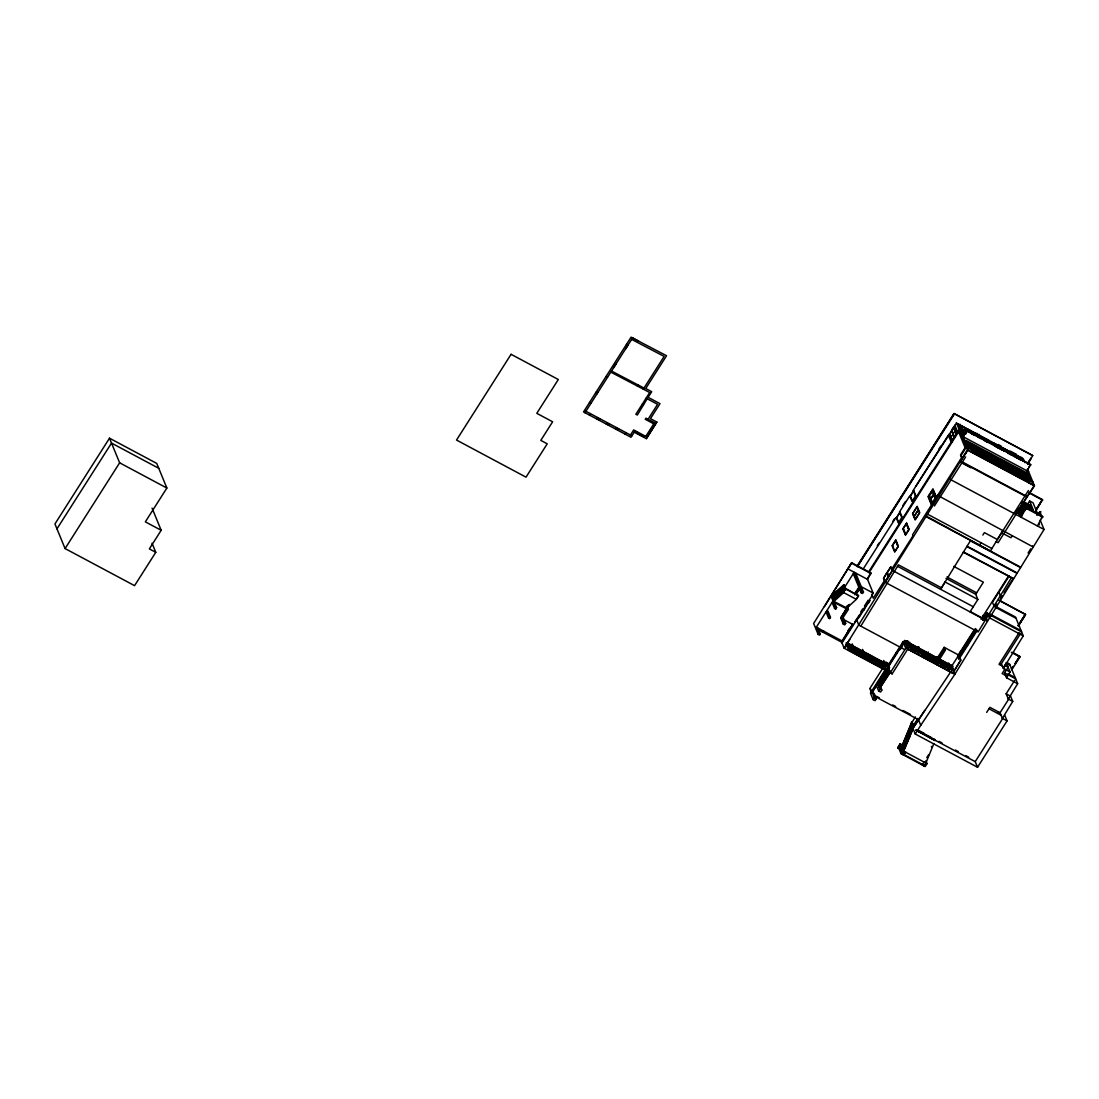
<?xml version="1.0" encoding="UTF-8"?>
<svg xmlns="http://www.w3.org/2000/svg" width="1099" height="1099" viewBox="0 0 1099 1099"><rect width="100%" height="100%" fill="white"/><g stroke="black" fill="none" stroke-linecap="round" stroke-linejoin="round"><path stroke-width="1.5" d="M1017.853 509.771L1024.35 503.081L1018.938 508.37M1018.347 510.032L1024.845 503.342L1019.432 508.631M1036.879 515.101L1040.671 511.804L1038.445 514.318M843.51 585.369L845.406 590.259L843.881 584.75L844.279 585.382L842.974 585.877L844.609 588.336M832.877 600.109L844.691 589.16L845.708 589.778M1023.801 501.9L1031.082 505.787L1029.873 505.554L1031.549 509.826L1029.928 505.856M911.442 722.785L901.853 746.427L911.607 723.169L912.349 723.568L902.815 747.018M902.856 745.603L902.801 746.949M902.059 746.097L902.609 746.853L911.359 724.502L912.788 728.129M903.364 749.752L913.132 726.439M903.488 749.916L912.939 726.425M904.917 748.419L912.994 728.266M913.09 728.816L902.004 754.175L899.902 749.051L900.905 749.573M933.875 743.556L925.894 763.008L924.19 766.017L922.872 764.684M872.029 595.15L873.169 593.075L867.551 579.393L848.291 569.117M610.81 372.121L643.313 389.156L664.139 356.419L631.637 339.399L632.557 337.942L666.543 355.746L645.717 388.497L651.707 391.697L648.122 397.33L659.991 403.663L650.457 418.65L656.831 422.043L646.349 438.652L634.233 432.182M848.552 604.89L840.762 618.009L843.249 624.081L844.733 624.878L845.667 623.421L843.249 617.556L841.765 616.759L840.762 618.009L848.703 605.535M854.624 594.696L859.816 585.946L873.169 593.075M935.524 658.892L935.991 660.018L944.178 647.338L958.823 655.155L960.828 660.046L954.014 671.159L908.997 647.132L892.168 673.852L890.259 672.835L887.497 666.282L903.172 641.624L903.68 642.874L952.654 669.016L912.912 728.362L915.22 734.008L977.547 767.267L1007.069 720.875L1002.37 718.375L1012.742 701.409L1008.291 699.033L1017.674 683.702L1006.547 677.767L1010.077 671.984L1003.346 668.398L1023.251 635.868L1015.503 617.034L994.911 606.044M860.805 626.142L898.46 564.845L941.513 587.841M970.596 540.447L940.593 589.298L945.14 581.893M904.807 649.674L858.827 625.084L856.478 619.355M908.997 647.132L907.788 649.097L954.839 674.319L1044.05 529.498L1040.176 520.074M981.022 542.727L979.497 545.186M1002.81 530.776L990.378 551.011L925.88 515.926M970.046 611.896L977.849 599.477L975.706 594.271L946.033 578.431M1011.3 577.895L978.11 631.925L885.121 582.291M1018.306 625.716L1025.381 614.341L998.826 599.985M646.349 438.652L656.831 422.043M888.033 667.423L890.259 672.835L905.878 648.08C899.38 636.925 908.186 647.682 904.807 641.843L949.824 665.87M987.85 613.709L983.619 620.344M613.572 367.78L616.333 363.426M625.565 348.933L627.941 345.196L626.457 344.413M847.123 569.955L851.684 562.757L870.944 573.032L867.551 579.393M867.276 578.788L870.944 573.032M951.088 665.252L950.168 666.708L951.088 665.252L904.587 640.442L888.912 665.074L846.903 642.654M987.314 614.547L986.847 615.275L986.339 614.025M155.783 552.33L149.354 548.896L161.182 530.295L145.356 521.846L166.869 488.038L156.745 463.421L109.502 438.199L54.95 523.948L65.075 548.566L134.573 585.657L155.783 552.33L152.033 543.222M56.969 528.839L111.521 443.089L158.751 468.298M65.075 548.566L119.64 462.816L109.515 438.213M584.998 412.716L632.557 337.942L631.623 339.399L632.172 338.547M589.449 415.092L590.369 413.636M596.867 419.049L597.787 417.593M598.845 420.106L599.766 418.65M606.263 424.063L607.184 422.62M608.242 425.121L609.162 423.664M637.351 386.024L638.066 384.897M615.66 429.077L616.58 427.635M617.638 430.135L618.558 428.692M647.187 398.786L637.351 415.037L635.868 414.254L649.674 392.549L643.313 389.156M625.056 434.091L625.977 432.649M630.428 435.025L633.67 429.943L645.786 436.399L654.482 422.73L645.951 418.183L645.264 419.269L653.795 423.829M635.153 430.726L630.991 437.265L583.514 411.919L631.073 337.159L638.601 341.171M637.132 431.783L636.458 432.855L644.371 437.072L645.044 436.015M648.053 419.31L657.587 404.322L646.075 398.181M824.429 606.621L851.684 562.757L813.631 623.476L818.123 634.37L819.607 635.167L820.294 634.082L817.793 627.996L817.106 629.081M833.399 599.724L832.094 595.946M832.561 595.617L834.265 599.298L832.712 595.383M836.504 596.908L834.855 599.257L833.33 594.82L835.048 598.488M833.798 594.49L835.501 598.172L833.962 594.243M835.886 597.471L834.581 593.68L836.037 597.224M840.062 593.46L836.696 597.568L835.199 593.117L836.902 596.798M835.817 592.553L836.985 596.001M836.312 592.21L838.015 595.878L836.71 592.1M836.902 591.66L838.606 595.342L837.301 591.55M838.977 594.641L837.672 590.85M838.139 590.534L839.842 594.202L838.29 590.287M842.068 591.812L840.364 594.202L838.908 589.723M839.375 589.394L841.078 593.075L839.526 589.16M839.993 588.83L841.697 592.512L840.392 588.721M843.936 590.108L842.631 586.33L844.087 589.875L842.205 592.512L840.611 588.267L842.48 591.702M815.623 628.298L826.05 611.896L827.162 612.486M826.05 611.896L828.55 617.968L829.663 618.558L830.487 617.267L829.374 616.676L826.874 610.604L834.553 598.529M842.699 591.248L841.394 587.457M841.861 587.141L843.565 590.809L842.26 587.031M857.096 566.012L954.042 413.54L1032.703 455.563L1027.689 464.465M857.33 566.576L954.042 413.54L1032.703 455.563M857.344 566.631L954.317 414.199M841.381 592.402L854.184 572.263L862.001 591.262L863.484 592.059L862.564 593.515L861.08 592.718L853.264 573.719M845.584 588.405L843.634 592.567L833.413 601.895L846.148 608.681L856.355 599.353L858.58 595.864L845.584 588.405L844.046 590.822L843.744 590.094M818.123 634.37L818.796 633.258L816.31 627.199L842.397 641.129M828.55 617.968L829.374 616.676M848.208 608.695L834.127 601.538L836.627 607.61L835.707 609.052L834.594 608.461L835.515 607.019L831.036 596.125L832.149 596.716M822.079 631.746L822.766 630.661M877.29 545.805L879.104 542.947M892.759 521.503L894.572 518.646M902.76 505.774L905.494 501.487M938.958 448.887L940.73 446.098M863.168 569.048L895.822 517.725M899.449 512.038L909.423 496.363M913.049 490.662L948.341 435.19L951.198 442.128M951.459 430.286L953.973 426.357M823.247 632.365L823.934 631.279M896.633 517.684L899.847 512.615L901.688 517.368M910.302 496.185L913.53 491.116L915.357 495.869M949.838 434.215L954.001 427.703L956.336 433.707M951.143 437.072L955.141 430.794M956.432 433.638L952.284 440.163L949.948 434.146M847.37 605.522L845.832 607.926L848.469 609.341L842.246 618.806M854.912 593.666L859.816 585.946M868.622 571.906L959.193 429.572M869.021 572.648L959.537 430.41M855.874 594.257L860.077 587.635M849.678 604.326L841.765 616.759L844.183 622.638L845.667 623.421M855.956 594.463L860.201 587.745M858.305 595.205L857.041 598.282M861.08 592.718L862.001 591.262M892.415 545.585L895.644 540.516L898.089 546.45L894.861 551.519L892.512 545.516M963.081 436.207L966.763 430.41L1030.574 464.465L1027.153 470.894M963.342 436.825L966.763 430.41L962.559 434.957M914.107 516.503L918.187 509.826M918.201 510.156L914.203 516.434L915.357 519.223M847.81 631.018L849.472 628.408M842.205 640.69L852.769 624.081M860.805 611.786L862.633 608.915M864.46 606.03L868.128 600.288M873.087 592.869L871.878 594.765L873.279 598.213L884.448 580.67M960.856 455.769L966.392 447.073L971.461 449.779M841.999 642.956L872.18 595.521M860.517 615.069L864.185 609.313M866.012 606.442L869.666 600.686M863.869 610.137L865.614 607.404M868.224 603.282L869.968 600.549M961.625 457.651L912.582 534.732L913.104 535.982M891.825 569.076L913.049 535.721M888.748 576.343L885.052 582.14L883.472 578.28L890.849 566.686L892.374 570.408L985.391 620.083M849.692 639.508L844.169 648.204L892.168 673.852M934.438 505.966L965.636 456.95M883.019 667.807L869.831 688.537L871.644 692.549M884.805 670.486L870.435 693.071L873.128 699.61L875.106 700.667L876.329 698.73L874.158 693.442L872.18 692.384L904.917 640.937L951.899 666.021L954.014 671.159L952.847 673.247L907.788 649.097L905.15 642.681M885.547 670.445L871.864 692.672L870.381 688.661M887.442 669.566L877.964 684.457L879.859 689.032L881.838 690.09L880.601 692.027L878.623 690.969L876.398 685.556M900.177 649.646L902.471 646.02M888.528 668.796L878.582 685.226L877.62 683.619L879.598 684.677M888.322 668.233L888.912 668.989L878.444 685.597L879.049 686.367L888.514 671.475M878.815 685.803L887.429 672.258M889.077 669.978L879.049 686.367M878.912 686.751L889.613 670.706L879.379 687.892M879.145 687.315L889.847 671.283M890.08 671.86L879.612 688.469L890.314 672.423L889.709 671.654M945.332 663.068L908.859 643.602L909.78 642.146M982.836 535.089L984.416 532.617L997.274 539.472L1028.458 490.484M1029.104 466.787L1030.574 464.465M917.514 648.218L918.434 646.775M918.132 648.547L919.052 647.105M1022.935 501.611L1030.821 506.543M1022.771 502.243L1031.178 506.021M927.405 653.507L928.325 652.05M1018.031 513.013L1016.946 510.376M1018.91 513.728L1017.825 511.09M1019.941 515.225L1019.817 513.783L1015.682 511.516M1019.776 515.143L1019.817 513.783M1025.504 506.557L1024.186 502.518M1020.421 514.73L1018.636 509.565M1021.04 513.769L1019.364 508.864M1027.29 504.661L1029.612 500.965L1033.074 502.82L1037.593 513.796M1022.592 512.615L1020.669 507.587M1023.21 511.653L1021.205 506.776L1023.499 511.571M1026.26 507.738L1020.078 514.868L1021.053 517.217L1026.26 507.738L1042.58 516.461L1037.374 525.926M1026.686 507.188L1025.175 503.04L1026.864 507.285M1025.367 509.538L1023.361 504.661M1028.156 507.724L1026.232 503.85M1031.082 505.787L1030.862 506.666L1031.123 505.911M975.706 594.271L983.385 582.195L953.712 566.356M1030.216 509.071L1028.582 505.1M936.06 658.122L936.98 656.68M936.678 658.452L937.598 657.01M938.189 665.39L936.623 661.543L944.769 648.753M1032.511 510.733L1032.826 510.032L1021.15 503.74M945.346 650.155L937.241 663.068L921.525 654.592M1036.055 509.606L1042.443 499.564L1029.09 492.434M1036.069 509.648L1042.456 499.605L1035.409 511.708M1040.176 512.34L1041.866 516.805M917.871 719.611L913.145 726.934L911.772 721.892L913.585 725.148M1041.357 518.385L1042.58 516.461M915.398 716.933L911.964 722.359M912.912 727.112L911.717 723.609L912.857 725.917M910.439 726.618L912.033 730.011L910.59 726.384M912.404 729.063L910.975 725.436L912.156 728.939M911.456 724.873L912.5 726.796M910.054 727.565L911.648 730.959L910.302 727.703M909.67 728.513L911.263 731.893L910.082 728.403M904.106 745.946L900.15 743.831L897.691 747.705L901.317 749.971M909.285 729.448L910.879 732.841L909.697 729.338M908.53 731.33L910.109 734.723L908.928 731.22M910.247 733.651L909.065 730.148M897.856 748.117L900.15 743.831M907.829 738.418C912.761 738.02 905.961 728.321 909.436 734.338M907.76 733.225L909.354 736.605L908.159 733.115M898.35 748.378L900.507 744.998L902.883 750.768L927.02 763.654L925.179 766.553L901.029 753.667L898.666 747.897M908.969 737.553L907.527 733.926M906.771 735.808L908.351 739.201L906.29 742.155M906.991 735.107L908.585 738.501M903.241 754.354L899.531 747.554C901.468 742.855 904.642 760.989 900.15 746.592M906.235 736.989L907.815 740.383L906.634 736.88M912.074 727.579L917.926 718.416L920.756 725.313L915.22 734.008M950.347 667.45L951.583 665.527M957.559 656.13L974.662 629.246M981.022 619.245L1008.758 575.656M905.851 737.937L907.431 741.317L906.249 737.827M912.252 727.991L912.417 727.208M901.029 753.667L902.018 752.897L899.902 747.76L900.521 746.784M905.466 738.871L907.046 742.265L905.864 738.762M949.701 669.277L975.761 628.546M981.998 618.737L983.784 615.935L985.446 619.987L987.424 621.045L985.24 615.742M1009.143 576.068L992.479 602.266L994.032 606.03M904.697 740.767L906.29 744.147L905.095 740.657M905.233 739.572L906.826 742.965L904.752 745.905M910.892 730.931L912.39 727.098M913.2 727.071L917.926 719.639M904.312 741.701L905.906 745.095L904.711 741.591M903.928 742.649L905.068 744.957M903.557 743.583L905.136 746.977M909.354 734.681L911.414 731.659M902.142 746.661L902.609 746.853M902.938 745.232C907.87 757.39 899.641 737.305 904.079 747.54M903.172 744.531L904.752 747.924L903.57 744.421M951.212 669.209L953.067 666.31M959.042 656.927L976.228 629.892M982.671 619.795L987.259 612.569L989.416 617.817L1023.251 635.868M958.452 658.535L976.407 630.318M982.836 620.221L987.438 612.995M958.795 659.373L977.272 630.331M1028.073 553.017L1030.766 548.772M905.672 745.795L904.092 742.402M902.265 751.73L902.883 750.768M960.828 660.046L952.778 673.083M901.922 753.021L905.095 746.702L903.708 743.35M995.035 606.978L996.848 604.134M1000.461 598.46L1002.274 595.617M1004.074 592.773L1012.22 579.984M902.375 753.887L903.996 751.359M903.007 754.711L904.697 752.059M903.488 754.972L905.329 752.073M926.773 757.651L928.641 754.711M924.053 762.06L922.212 764.959L921.882 764.162M1018.498 625.935L1025.669 614.657L999.101 600.48M1019.199 632.543L998.991 664.304L1004.404 667.203M1000.475 665.101L1020.696 633.326M1004.816 669.305L1002.137 673.536L1006.341 675.775M1006.547 677.767L1004.541 672.876L1008.126 667.244L1005.434 665.802M1011.533 669.181L1013.36 666.324L1011.492 669.209M1011.794 669.813L1019.982 656.927L1012.536 652.463L1019.735 656.309M986.668 712.413L989.911 707.33L1000.049 712.743L1002.37 718.375M1008.291 699.033L1006.135 693.799L1014.748 680.267M997.645 713.388L998.565 711.946M1000.049 712.743L1008.827 698.937M977.547 767.267L975.225 761.634L1002.934 718.1M912.912 728.362L924.726 710.366M920.756 725.313L954.839 674.319L952.05 667.56M854.582 622.309L859.363 615.152L860.38 615.619L856.176 620.935M1027.469 468.861L1034.475 485.882L1026.919 497.05L960.141 461.415L967.683 450.233L956.336 422.634M1036.934 514.703L1040.176 511.53M1040.671 511.804L1038.418 513.783M831.284 596.249L843.881 584.75M831.366 596.455L843.139 585.712L844.911 589.984M844.375 585.025L831.861 596.73L843.634 585.973M844.691 589.16L833.372 600.384M836.902 597.155L844.65 589.366M850.914 649.729L849.623 648.808L850.653 649.124M879.406 665.802L876.988 662.079M1019.446 514.359L1019.597 513.673M611.497 371.036L644 388.071M998.249 444.504L1001.34 446.318M1010.393 451.153L1016.438 454.368M960.581 425.437L967.999 429.393M969.977 430.451L977.396 434.407M979.374 435.465L986.792 439.435M967.024 431.042L1030.835 465.097M962.367 428.83L968.796 432.264L967.587 429.338L968.92 432.319M987.589 442.293L984.374 440.575L983.165 437.663M1013.8 456.291L1020.229 459.725L1019.034 456.799M960.677 430.368L966.117 433.267M961.515 431.467L966.007 433.858M961.845 436.028L1028.637 471.691M970.074 443.845L994.815 457.047M999.266 459.423L1023.993 472.625M995.406 458.503L970.678 445.301L970.225 443.955M1024.598 474.081L999.87 460.879L999.403 459.533M970.857 445.713L995.584 458.915M1000.035 461.292L1024.763 474.493M971.585 447.485L977.025 450.398M978.014 450.92L983.454 453.832M984.443 454.354L989.883 457.253M990.872 457.788L996.312 460.687M1000.763 463.064L1006.203 465.976M1007.192 466.498L1012.632 469.41M1013.621 469.932L1019.061 472.831M1020.051 473.367L1025.491 476.265M972.313 449.257L977.753 452.17M978.742 452.692L984.182 455.604M985.171 456.126L990.611 459.025M991.6 459.561L997.04 462.459M1001.491 464.836L1006.931 467.748M1007.92 468.27L1013.36 471.183M1014.35 471.705L1019.79 474.603M1020.779 475.139L1026.232 478.038M971.118 448.955L966.048 446.249L960.512 454.945L961.982 458.503M1027.757 479.178L1032.826 481.884M1028.101 480.016L1033.17 482.722M973.041 451.03L978.481 453.942M979.47 454.464L984.91 457.376M985.899 457.898L991.339 460.797M992.328 461.333L997.768 464.231M1002.219 466.608L1007.659 469.52M1008.648 470.042L1014.089 472.955M1015.078 473.477L1020.518 476.375M1021.507 476.911L1026.961 479.81M973.769 452.802L998.496 466.003M1002.947 468.38L1027.689 481.582M1034.475 485.882L967.683 450.233L960.155 462.075L970.802 467.748M1029.351 493.053L1042.717 500.224M960.444 460.976L1027.222 496.624M1027.702 504.4L1029.351 508.933M1028.884 505.018L1030.505 508.988M1022.001 501.666L1030.917 506.392M1024.405 503.919L1026.164 508.658M1021.754 503.919L1033.39 510.142L1029.612 500.965M1031.686 509.606L1029.736 505.76M1021.988 504.675L1033.816 511.186M1022.826 505.471L1025.051 510.417L1022.963 505.334M1025.147 506.653L1032.868 510.156M1022.111 506.172L1023.815 510.678M1026.576 508.521L1042.91 517.231M1020.806 507.45L1022.771 512.711M1016.232 512.491L1022.276 515.719M949.083 478.807L1044.05 529.498M1001.601 532.754L1010.956 537.754L1012.193 535.831M996.147 541.628L998.126 542.686L1026.892 496.995M991.902 548.538L927.103 513.947L926.594 512.725M925.578 516.406L1020.559 567.111M970.376 540.818L1020.325 567.482M967.079 546.189L1017.028 572.854M966.845 546.56L1016.809 573.225M963.548 551.918L1013.512 578.582M963.328 552.289L1013.127 578.569M606.098 376.408L607.582 377.204M642.393 403.979L643.506 404.583M946.953 576.989L976.626 592.828M596.427 391.629L597.897 392.412M595.493 393.071L596.977 393.868M995.447 607.349L1016.039 618.339M945.195 582.044L977.849 599.477M990.199 614.149L1021.095 630.634M989.251 614.616L1021.603 631.884M897.553 566.328L973.233 606.717M589.504 402.495L590.987 403.292M982.794 615.413L985.762 616.992M970.238 611.593L985.583 619.781M585.918 411.26L631.911 435.822M851.945 563.389L871.191 573.664M1011.355 652.325L1019.982 656.927M1006.78 662.491L1009.555 663.975L1017.674 683.702M1005.915 663.04L1010.091 665.266M1004.926 664.552L1007.618 665.994M858.896 587.402L860.38 588.199M856.506 590.822L857.66 591.441M856.588 591.028L857.742 591.647M843.785 585.121L843.469 586.138L843.057 585.506M1008.154 673.838L1015.146 677.575M1004.541 672.876L1015.668 678.825M845.845 589.078L858.58 595.864M844.087 589.875L842.878 586.454M960.114 652.105L961.598 652.902M843.634 592.567L856.355 599.353M841.861 592.265L840.144 588.583M1006.135 693.799L1010.585 696.175L1012.742 701.409M903.172 641.624L952.146 667.766M905.315 643.094L952.311 668.178M835.515 607.019L836.627 607.61M936.623 661.543L920.948 653.177L922.501 656.955M912.033 651.158L918.462 654.592M941.967 667.134L948.396 670.555M905.864 648.039L912.129 651.391L910.549 647.751M826.874 610.604L827.987 611.195L830.487 617.267M843.579 619.52L852.961 624.52L841.697 642.214L818.343 629.754M844.005 622.226L845.488 623.023M988.99 708.773L1001.354 715.38M846.395 642.819L850.461 644.989M855.063 647.435L861.85 651.061M866.932 653.781L873.719 657.394M878.307 659.853L885.093 663.466M846.381 642.929L888.748 665.541L887.594 662.752M846.532 643.657L889.091 666.379M845.942 644.083L889.641 667.739L887.676 666.681M848.936 647.146L855.365 650.581L856.739 653.905L855.297 652.888M867.743 657.175L874.172 660.609L875.683 664.057M877.139 662.189L883.569 665.623L884.942 668.961M888.844 669.401L889.009 669.937M849.623 648.808L856.052 652.243M859.02 653.823L865.449 657.257M868.416 658.851L874.859 662.271M877.826 663.865L884.255 667.299M818.81 633.285L820.294 634.082M876.37 696.244L879.337 697.824M892.69 704.954L895.671 706.533M903.09 710.504L910.508 714.46M874.392 696.162L918.448 719.666M876.329 698.73L874.378 697.686L872.18 692.384M911.346 722.551L912.349 723.568M911.002 724.626L911.744 725.024M913.695 726.329L911.772 721.892M918.297 730.244L924.218 733.418M939.027 741.33L941.994 742.91M955.388 750.054L958.355 751.647M965.787 755.617L968.769 757.211M918.462 730.67L931.773 737.759M917.157 730.354L935.098 740.561L916.03 730.382M912.898 728.321L911.359 724.502M915.838 729.928L975.225 761.634M912.568 728.829L910.975 725.436M916.868 730.464L934.892 740.039M911.03 732.593L909.45 729.214M900.315 744.257L904.271 746.358L900.012 744.737M903.708 751.537L905.178 752.32M901.688 753.378L902.677 753.914M924.369 765.467L903.666 754.436L903.996 755.247L905.672 751.908M119.64 462.816L166.869 488.038M887.497 666.282L890.259 672.835M950.676 667.945L948.643 663.013M1024.914 462.652L1023.32 458.778L956.542 423.142L915.769 486.39M1021.836 457.995L1023.142 461.14M1026.892 470.262L1031.343 481.101M1021.136 457.225L1022.674 460.962M1029.736 480.236L1026.672 472.79L966.076 440.438L969.139 447.897M1020.724 459.986L1019.446 456.854L1012.028 452.898L1013.305 456.016M1019.144 456.813L1020.353 459.78M1029.227 482.749L1025.12 472.776L997.672 458.118L1001.766 468.092M1028.856 482.557L1024.818 472.735L998.098 458.475L1002.137 468.298M1023.828 472.199L1027.867 482.021M1015.819 455.082L1017.015 458.008M1040.451 515.458L1039.269 512.945L1040.753 516.557M1012.454 453.255L1013.676 456.222M1019.322 471.595L1022.249 478.683M1018.333 471.059L1021.259 478.147M1011.327 454.972L1010.05 451.84L1002.631 447.884L1003.909 451.002M1009.638 451.785L1010.956 454.766L1007.618 452.98L1006.423 450.068M1039.104 524.017L1039.448 524.882M1012.124 466.278L1012.825 467.762M1012.893 468.16L1015.806 475.249M1027.4 504.482L1029.035 508.439M1011.739 467.212L1011.135 465.756L1011.588 467.102M1011.904 467.638L1014.817 474.727M1003.208 448.351L1004.404 451.263M1003.057 448.227L1004.28 451.208M1023.883 502.6L1026.287 508.48M1001.931 449.944L1000.653 446.826L993.221 442.856L994.513 445.988M1001.56 449.752L1000.337 446.785L1001.436 449.683L995.007 446.249L993.661 443.213M1024.089 504.523L1022.826 501.79L1023.911 504.427M1025.669 509.455L1023.499 504.537L1025.559 509.634M1006.464 464.726L1009.377 471.814M1022.194 502.477L1023.155 505.306M1022.784 505.238L1024.941 510.595M1005.475 464.204L1008.387 471.292M1024.117 510.595L1022.056 505.938L1024.007 510.788M997.027 445.054L998.222 447.966M1021.342 506.653L1023.389 511.749M1021.836 512.903L1019.899 508.054L1021.658 512.793M999.087 458.997L1003.126 468.82M1019.171 508.768L1021.218 513.865M991.174 441.619L992.232 444.188M1018.443 509.469L1020.724 514.648M1000.035 467.171L995.941 457.198L968.48 442.54L972.588 452.513M1018.127 511.008L1019.213 513.645M1032.579 545.915L1032.991 546.89L937.653 495.333M1017.935 510.898L1019.089 513.824M988.702 440.301L989.759 442.87M999.664 466.979L995.625 457.157L968.92 442.897L972.958 452.719M994.636 456.621L998.675 466.443M986.723 439.243L988.083 442.554M986.394 439.38L987.713 442.361M1015.861 514.442L1034.296 485.456L967.518 449.807L844.169 648.204L841.491 641.706M990.144 456.016L993.056 463.105M989.155 455.481L992.067 462.569M978.921 434.339L980.665 438.597M976.929 433.281L978.687 437.539M976.984 434.352L978.316 437.347M982.946 450.7L983.646 452.184M983.715 452.582L986.627 459.67M982.547 451.634L981.957 450.178L982.41 451.524M982.726 452.06L985.638 459.148M973.769 432.635L974.978 435.561L971.763 433.844L970.554 430.932M970.417 430.808L971.64 433.775M969.895 430.258L971.269 433.583M977.286 449.148L980.198 456.236M976.297 448.626L979.209 455.714M967.917 429.214L969.291 432.525M964.373 427.621L965.581 430.547M969.909 443.419L973.948 453.241M961.021 425.794L963.562 431.742M960.114 424.31L963.15 431.687M958.314 423.692L962.806 434.613M958.026 423.926L967.532 447.032M958.616 431.852L965.128 447.691M954.797 425.052L957.655 431.989M954.166 427.181L956.734 433.432M951.94 431.014L954.344 436.853M949.55 434.421L952.119 440.685M948.959 434.229L952.16 441.99M959.784 460.55L960.141 461.415M998.936 592.114L1000.392 595.658M1006.341 662.917L1010.077 671.984M936.43 497.256L932.996 488.918L928.078 496.652L931.512 504.991M936.197 497.627L932.831 489.44L928.38 496.446L931.746 504.633M1001.395 663.645L1003.346 668.398M1004.747 715.243L1007.069 720.875M910.398 496.116L912.239 500.883M967.216 644.756L967.56 645.594M912.953 513.398L914.093 516.187M906.345 523.783L908.749 529.608M903.268 528.605L905.672 534.444M896.729 517.615L898.556 522.368M944.178 647.338L945.387 650.265M951.816 667.917L952.16 668.755M950.662 666.969L951.171 668.233M895.589 540.681L897.979 546.519M949.041 671.214L947.448 667.34L940.03 663.37L941.609 667.217M947.05 667.272L948.671 671.008M943.835 665.568L945.332 669.209M940.62 663.851L942.118 667.491L940.469 663.727M936.211 661.488L936.76 662.601L921.827 654.633L921.374 653.534M936.952 664.716L936.211 662.931L930.853 660.059L931.581 661.832M931.512 658.988L931.911 659.977M927.693 654.716L928.202 655.966M929.356 658.782L930.345 661.172M929.108 660.513L928.38 658.741L923.023 655.883L923.737 657.628M926.278 656.199L926.691 657.188M921.525 653.658L921.937 654.647M919.849 650.526L920.371 651.776M919.08 655.128L917.528 651.364L910.109 647.393L911.634 651.116M917.115 651.309L918.709 654.922M913.901 649.591L915.357 653.136M907.678 640.744L908.859 643.602M906.867 640.772L908.021 643.561M904.917 640.937L907.018 646.075M902.252 643.08L902.76 644.33M934.603 739.05L934.864 739.957M896.042 652.833L896.496 653.96M931.375 746.427L931.705 747.238M855.668 573.06L863.484 592.059M912.074 722.057L913.819 726.151M887.442 663.425L888.541 666.104L887.319 663.356M887.607 664.936L888.171 666.31M885.863 661.832L887.017 664.62M925.839 760.769L927.02 763.654M883.747 660.43L884.942 663.356M910.206 727.318L911.799 730.711M909.835 728.266L911.263 731.893M883.665 665.637L885.08 669.085M923.861 765.22L924.19 766.017M923.696 765.138L924.039 765.934M908.681 731.096L910.109 734.723M880.354 663.906L881.728 667.244M908.296 732.03L909.697 735.492M907.911 732.978L909.354 736.605M907.142 734.86L908.736 738.253M906.387 736.756L907.815 740.383M845.09 589.517L845.406 590.259M906.002 737.69L907.431 741.317M905.617 738.638L907.046 742.265M842.013 586.893L843.565 590.809M904.848 740.52L906.29 744.147M870.957 658.892L872.318 662.23M904.463 741.468L905.906 745.095M840.776 588.02L842.315 591.935M880.162 686.023L881.838 690.09M867.592 657.065L869.103 660.513M903.323 744.284L904.752 747.924M845.749 607.733L846.148 608.681M862.619 649.413L863.759 652.215M852.123 625.111L847.535 633.409L847.26 632.749M866.287 659.043L864.762 655.595L858.333 652.16L859.706 655.499L858.195 652.037M837.053 591.413L838.606 595.342M836.463 591.963L838.015 595.878M861.547 653.878L862.921 657.216M835.199 593.117L836.751 597.032M834.581 593.68L836.133 597.595M833.33 594.82L834.883 598.735M855.475 650.594L856.89 654.029M852.22 643.863L853.374 646.665M833.207 602.98L835.707 609.052M852.151 648.863L853.525 652.202M832.094 602.389L834.594 608.461M848.799 647.023L850.31 650.484M827.781 614.011L829.663 618.558M152.074 508.136L161.182 530.295M886.92 572.73L883.761 578.074L885.217 581.618L888.377 576.274L886.92 572.73M511.076 354.304L456.525 440.053L526.023 477.158L547.233 443.817L540.79 440.383L552.632 421.782L536.793 413.334L558.319 379.512L511.076 354.304M900.026 512.093L896.331 517.89L898.391 522.89L902.073 517.093L900.026 512.093M913.695 490.594L910.013 496.391L912.074 501.391L915.755 495.608L913.695 490.594M895.809 539.994L892.113 545.791L894.696 552.041L898.378 546.244L895.809 539.994M906.565 523.083L902.87 528.88L905.452 535.131L909.134 529.333L906.565 523.083M917.17 506.419L912.555 513.673L915.124 519.923L919.739 512.67L917.17 506.419M906.4 523.605L903.172 528.674L905.617 534.622L908.846 529.539L906.4 523.605M917.006 506.941L912.857 513.467L915.302 519.401L919.451 512.876L917.006 506.941M844.183 622.638L843.249 624.081L844.183 622.652M932.172 491.514L929.548 495.622L930.743 498.534L933.367 494.426L932.172 491.514M933.559 494.893L930.935 499.001L932.405 502.559L935.015 498.451L933.559 494.893M890.685 567.208L887.333 572.455L888.789 576L892.141 570.752L890.685 567.208M874.351 697.686L873.128 699.61L874.378 697.686M879.859 689.032L878.623 690.969L879.901 689.059M1030.931 458.283L1028.307 462.432L1030.944 458.324M1018.814 657.738L1015.174 663.453L1018.814 657.738M1025.381 614.341L1018.21 625.551L1025.381 614.341M885.203 665.843L846.615 645.25L848.675 650.251L887.264 670.857L885.203 665.843M855.778 650.635L848.359 646.665L849.898 650.429L857.316 654.386L855.778 650.635M865.174 655.65L857.756 651.693L859.294 655.444L866.726 659.4L865.174 655.65M874.57 660.664L867.152 656.707L868.705 660.458L876.123 664.414L874.57 660.664M883.981 665.678L876.549 661.722L878.101 665.472L885.519 669.428L883.981 665.678"/></g></svg>
